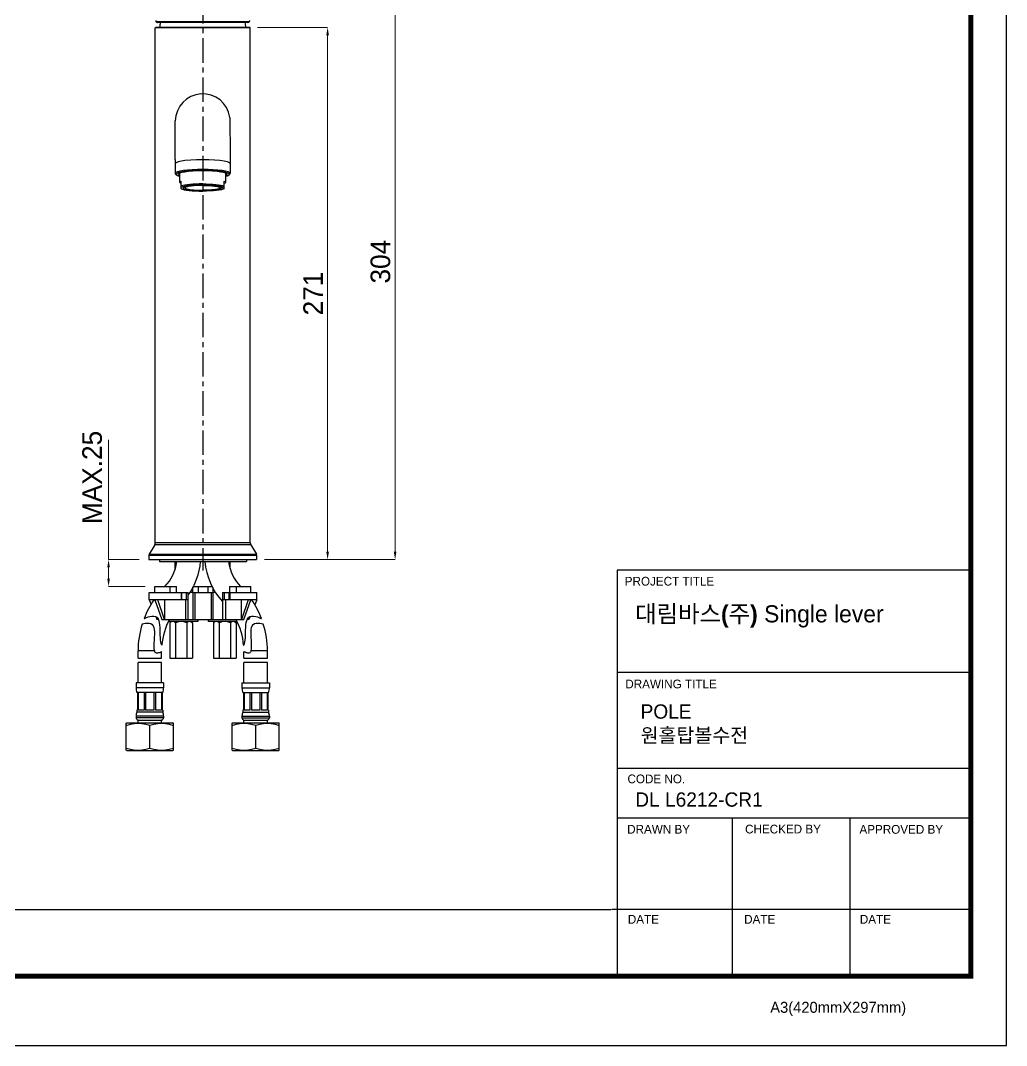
# Model space of a CAD drawing. Extents: x 0 to 1128, y 0 to 827.
# Drawn here: x 625 to 1128, y 0 to 523 of the extents above; entities that cross this region are included whole.
import ezdxf

# ---------------------------------------------------------------- set-up
doc = ezdxf.new("R2010")
doc.units = 0
doc.header["$LTSCALE"] = 10
doc.header["$MEASUREMENT"] = 0
doc.header["$PDMODE"] = 3
doc.header["$PDSIZE"] = -10
doc.linetypes.add('CENTER', pattern=[2, 1.25, -0.25, 0.25, -0.25])
doc.layers.get('0').update_dxf_attribs({"linetype": 'CONTINUOUS'})
doc.layers.get('DEFPOINTS').update_dxf_attribs({"linetype": 'CONTINUOUS'})
doc.layers.add('DEF_LAYER_ASSEM_MEMBER', color=7, linetype='CONTINUOUS')
doc.layers.add('DEFAULT_1', color=7, linetype='CENTER')
doc.styles.add('Daelim Dimension', font='')
doc.styles.get('Daelim Dimension').set_extended_font_data('나눔고딕')
doc.dimstyles.new('DEFAULT', dxfattribs={"dimscale": 2, "dimtxt": 2, "dimasz": 2, "dimexe": 0, "dimexo": 2, "dimgap": 1, "dimtad": 1, "dimdec": 0, "dimzin": 9, "dimdsep": 46, "dimtxsty": 'Daelim Dimension', "dimcen": 0.5, "dimclrd": 5, "dimclre": 5, "dimclrt": 256, "dimadec": 1, "dimazin": 0, "dimtfac": 1, "dimtdec": 0, "dimtix": 1, "dimtmove": 0, "dimatfit": 3, "dimfxl": 1, "dimtolj": 1, "dimtzin": 1, "dimlwd": 9, "dimlwe": 9, "dimarcsym": 0})

# ---------------------------------------------------------------- blocks, each defined once
blk = doc.blocks.new('*D0')
at = {"color": 5, "lineweight": 9, "ltscale": 0.5, "transparency": 16777216}
for p, q in [((670.26, 247.74), (670.26, 308.76)), ((685.82, 247.74), (670.26, 247.74)), ((670.26, 238.04), (670.26, 243.74)), ((688.92, 234.04), (670.26, 234.04))]:
    blk.add_line(p, q, dxfattribs=at)
at = {"color": 5, "ltscale": 0.5, "transparency": 16777216}
for points in [[(669.6, 243.74), (670.93, 243.74), (670.26, 247.74)], [(669.6, 238.04), (670.93, 238.04), (670.26, 234.04)]]:
    blk.add_solid(points, dxfattribs=at)
at = {"layer": 'DEFPOINTS', "color": 0, "ltscale": 0.5, "transparency": 16777216}
for p in [(689.82, 247.74), (670.26, 234.04), (692.92, 234.04)]:
    blk.add_point(p, dxfattribs=at)
at = {"color": 7, "ltscale": 0.5, "transparency": 16777216, "insert": (656.86, 265.85), "char_height": 10, "width": 28.8, "attachment_point": 1, "rotation": 90, "style": 'Daelim Dimension'}
blk.add_mtext('\\A1;MAX.25', dxfattribs=at)
blk = doc.blocks.new('*D6')
at = {"color": 5, "lineweight": 9, "ltscale": 0.5, "transparency": 16777216}
for p, q in [((746.27, 519.13), (782.03, 519.13)), ((782.03, 515.13), (782.03, 251.74)), ((749.82, 247.74), (782.03, 247.74))]:
    blk.add_line(p, q, dxfattribs=at)
at = {"color": 5, "ltscale": 0.5, "transparency": 16777216}
for points in [[(781.36, 515.13), (782.69, 515.13), (782.03, 519.13)], [(781.36, 251.74), (782.69, 251.74), (782.03, 247.74)]]:
    blk.add_solid(points, dxfattribs=at)
at = {"layer": 'DEFPOINTS', "color": 0, "ltscale": 0.5, "transparency": 16777216}
for p in [(742.27, 519.13), (745.82, 247.74), (782.03, 247.74)]:
    blk.add_point(p, dxfattribs=at)
at = {"color": 7, "ltscale": 0.5, "transparency": 16777216, "insert": (774.63, 383.43), "char_height": 10, "attachment_point": 5, "rotation": 90, "style": 'Daelim Dimension'}
blk.add_mtext('\\A1;271', dxfattribs=at)
blk = doc.blocks.new('*D7')
at = {"color": 5, "lineweight": 9, "ltscale": 0.5, "transparency": 16777216}
for p, q in [((722.32, 551.63), (816.47, 551.63)), ((816.47, 251.74), (816.47, 547.63)), ((749.82, 247.74), (816.47, 247.74))]:
    blk.add_line(p, q, dxfattribs=at)
at = {"color": 5, "ltscale": 0.5, "transparency": 16777216}
for points in [[(815.8, 547.63), (817.14, 547.63), (816.47, 551.63)], [(815.8, 251.74), (817.14, 251.74), (816.47, 247.74)]]:
    blk.add_solid(points, dxfattribs=at)
at = {"layer": 'DEFPOINTS', "color": 0, "ltscale": 0.5, "transparency": 16777216}
for p in [(718.32, 551.63), (816.47, 551.63), (745.82, 247.74)]:
    blk.add_point(p, dxfattribs=at)
at = {"color": 7, "ltscale": 0.5, "transparency": 16777216, "insert": (809.02, 399.68), "char_height": 10, "attachment_point": 5, "rotation": 90, "style": 'Daelim Dimension'}
blk.add_mtext('\\A1;304', dxfattribs=at)

msp = doc.modelspace()

# ---------------------------------------------------------------- linework, layer by layer
at = {"ltscale": 0.5}
for p, q in [((704.32, 451.7), (704.32, 471.44)), ((732.17, 473.26), (732.32, 453.76))]:
    msp.add_line(p, q, dxfattribs=at)
at = {"color": 5, "ltscale": 40}
for p, q in [((1110.15, 242.36), (929.8, 242.36)), ((1110.15, 190.24), (929.8, 190.24)), ((1110.15, 190.24), (929.8, 190.24)), ((1110.15, 141.2), (929.8, 141.2)), ((1110.15, 141.2), (929.8, 141.2)), ((1110.15, 115.91), (929.8, 115.91)), ((1110.15, 115.91), (929.8, 115.91)), ((988.38, 115.91), (988.38, 35.4)), ((1048.5, 115.91), (1048.5, 35.4)), ((1110.15, 69.4), (926.95, 69.4)), ((1110.15, 69.4), (931.21, 69.4)), ((1110.15, 35.4), (955.59, 35.4))]:
    msp.add_line(p, q, dxfattribs=at)
at = {"color": 5, "ltscale": 0.5}
msp.add_line((929.8, 242.36), (929.8, 34.31), dxfattribs=at)
at = {"color": 7, "linetype": 'Continuous'}
for p, q in [((685.32, 197.52), (697.32, 197.52)), ((697.32, 195.29), (685.32, 195.29)), ((701.54, 197.52), (713.09, 197.52)), ((723.74, 197.52), (735.29, 197.52)), ((739.32, 197.52), (751.32, 197.52)), ((751.32, 195.29), (739.32, 195.29))]:
    msp.add_line(p, q, dxfattribs=at)
at = {"color": 5}
msp.add_line((18.14, 69.28), (926.74, 69.28), dxfattribs=at)
at = {"ltscale": 0.5}
msp.add_lwpolyline([(0, 0), (1128.4, 0), (1128.4, 826.8), (0, 826.8)], close=True, dxfattribs=at)
at = {"color": 5, "linetype": 'ByBlock', "lineweight": 200, "const_width": 2.6}
msp.add_lwpolyline([(18.14, 35.4), (1110.14, 35.4), (1110.14, 807.6), (18.14, 807.6)], close=True, dxfattribs=at)
at = {"layer": 'DEF_LAYER_ASSEM_MEMBER', "color": 7, "linetype": 'Continuous'}
for p, q in [((694.37, 519.13), (694.07, 518.83)), ((694.07, 256.29), (694.07, 518.83)), ((742.57, 518.83), (694.07, 518.83)), ((694.32, 522.64), (694.32, 522.63)), ((694.32, 522.63), (694.32, 522.55)), ((742.27, 519.13), (694.37, 519.13)), ((741.39, 521.63), (695.24, 521.63)), ((695.24, 521.63), (695.24, 521.63)), ((742.27, 519.13), (742.57, 518.83)), ((742.31, 522.55), (742.32, 522.63)), ((742.32, 522.63), (742.32, 522.64)), ((742.57, 256.29), (742.57, 518.83)), ((704.32, 451.7), (704.32, 444.74)), ((732.32, 453.76), (732.32, 444.74)), ((706.57, 440.18), (706.57, 444.79)), ((730.07, 440.18), (730.07, 444.79)), ((707.37, 436.85), (707.37, 440.77)), ((729.27, 436.85), (729.27, 440.77)), ((709.32, 437.31), (709.32, 437.81)), ((727.32, 437.31), (727.32, 437.81)), ((693.79, 255.27), (690.95, 250.48)), ((742.84, 255.27), (745.68, 250.48)), ((690.82, 249.97), (690.82, 247.74)), ((690.82, 247.74), (745.82, 247.74)), ((696.17, 247.74), (696.17, 246.74)), ((696.17, 246.74), (740.67, 246.74)), ((704.32, 243.25), (704.32, 246.74)), ((732.32, 243.25), (732.32, 246.74)), ((740.67, 247.74), (740.67, 246.74)), ((745.82, 249.97), (745.82, 247.74)), ((690.92, 231.04), (710.87, 231.04)), ((690.92, 227.24), (690.92, 231.04)), ((693.92, 234.04), (704.92, 234.04)), ((693.92, 231.04), (693.92, 234.04)), ((704.92, 231.04), (704.92, 234.04)), ((710.87, 217.24), (710.87, 231.04)), ((713.29, 231.04), (711.82, 231.04)), ((713.31, 231.04), (723.52, 231.04)), ((713.32, 231.04), (713.32, 233.85)), ((713.42, 234.04), (723.21, 234.04)), ((713.42, 217.24), (713.42, 231.04)), ((723.42, 231.04), (723.42, 217.24)), ((723.52, 233.47), (723.52, 231.04)), ((724.81, 231.04), (723.54, 231.04)), ((728.42, 231.04), (745.92, 231.04)), ((728.42, 231.04), (728.42, 217.24)), ((731.92, 234.04), (742.92, 234.04)), ((731.92, 234.04), (731.92, 231.04)), ((742.92, 231.04), (742.92, 234.04)), ((745.92, 227.24), (745.92, 231.04)), ((693.89, 227.24), (690.92, 227.24)), ((690.95, 227.24), (691.93, 224.8)), ((693.89, 227.24), (697.47, 217.24)), ((693.9, 227.24), (693.89, 227.24)), ((710.87, 227.24), (693.9, 227.24)), ((698.72, 217.24), (695.36, 227.24)), ((698.72, 227.24), (698.72, 217.24)), ((741.45, 227.24), (728.42, 227.24)), ((738.11, 217.24), (738.11, 227.24)), ((741.45, 227.24), (738.11, 217.24)), ((739.36, 217.24), (742.93, 227.24)), ((741.47, 227.24), (741.45, 227.24)), ((745.87, 227.24), (741.47, 227.24)), ((745.88, 227.24), (744.83, 224.61)), ((745.92, 227.24), (745.88, 227.24)), ((694.36, 218.71), (694.95, 217.24)), ((694.95, 218.32), (694.95, 217.24)), ((695.67, 217.24), (694.95, 217.24)), ((696.29, 214.45), (696.38, 213.19)), ((697.47, 217.24), (739.36, 217.24)), ((715.82, 216.24), (700.86, 216.24)), ((702.32, 216.24), (701.54, 215.47)), ((701.54, 215.47), (701.54, 197.52)), ((702.99, 216.24), (702.52, 216.16)), ((704.43, 215.47), (704.43, 197.52)), ((710.2, 215.47), (710.2, 197.52)), ((712.32, 216.24), (713.09, 215.47)), ((713.09, 215.47), (713.09, 197.52)), ((715.82, 217.24), (715.82, 216.24)), ((721.02, 217.24), (721.02, 216.24)), ((735.77, 216.24), (721.02, 216.24)), ((724.52, 216.24), (723.74, 215.47)), ((723.74, 215.47), (723.74, 197.52)), ((725.19, 216.24), (724.72, 216.16)), ((726.63, 215.47), (726.63, 197.52)), ((732.4, 215.47), (732.4, 197.52)), ((734.52, 216.24), (735.29, 215.47)), ((735.29, 215.47), (735.29, 197.52)), ((741.88, 217.24), (740.97, 217.24)), ((742.51, 218.81), (741.88, 217.24)), ((741.88, 217.24), (741.88, 218.46)), ((685.32, 197.52), (685.32, 201.16)), ((693.91, 200.58), (693.65, 201.16)), ((697.32, 197.52), (697.32, 200.81)), ((739.32, 197.52), (739.32, 200.81)), ((742.99, 201.16), (742.88, 200.87)), ((751.32, 197.52), (751.32, 201.16)), ((685.32, 184.96), (685.32, 195.29)), ((697.32, 184.96), (697.32, 195.29)), ((739.32, 184.96), (739.32, 195.29)), ((751.32, 184.96), (751.32, 195.29)), ((684.32, 184.96), (684.32, 182.45)), ((698.32, 184.96), (684.32, 184.96)), ((698.32, 184.96), (698.32, 182.45)), ((738.32, 184.96), (752.32, 184.96)), ((738.32, 184.96), (738.32, 182.45)), ((752.32, 184.96), (752.32, 182.45)), ((697.92, 179.96), (684.72, 179.96)), ((685.07, 179.96), (685.07, 170.96)), ((685.39, 179.96), (685.39, 170.96)), ((688.4, 179.96), (688.4, 170.96)), ((689.19, 179.96), (689.19, 170.96)), ((693.44, 179.96), (693.44, 170.96)), ((694.24, 179.96), (694.24, 170.96)), ((697.23, 179.96), (697.23, 170.96)), ((697.57, 179.96), (697.57, 170.96)), ((738.72, 179.96), (751.92, 179.96)), ((739.07, 179.96), (739.07, 170.96)), ((739.4, 179.96), (739.4, 170.96)), ((742.39, 179.96), (742.39, 170.96)), ((743.19, 179.96), (743.19, 170.96)), ((747.44, 179.96), (747.44, 170.96)), ((748.23, 179.96), (748.23, 170.96)), ((751.24, 179.96), (751.24, 170.96)), ((751.57, 179.96), (751.57, 170.96)), ((684.32, 168), (684.32, 167.16)), ((684.72, 170.96), (684.72, 169.96)), ((685.07, 170.96), (684.72, 170.96)), ((697.92, 169.96), (684.72, 169.96)), ((688.4, 170.96), (685.39, 170.96)), ((693.44, 170.96), (689.19, 170.96)), ((697.23, 170.96), (694.24, 170.96)), ((697.92, 170.96), (697.57, 170.96)), ((697.92, 170.96), (697.92, 169.96)), ((698.32, 168), (698.32, 167.16)), ((738.32, 168), (738.32, 167.16)), ((739.07, 170.96), (738.72, 170.96)), ((738.72, 170.96), (738.72, 169.96)), ((738.72, 169.96), (751.92, 169.96)), ((742.39, 170.96), (739.4, 170.96)), ((747.44, 170.96), (743.19, 170.96)), ((751.24, 170.96), (748.23, 170.96)), ((751.92, 170.96), (751.57, 170.96)), ((751.92, 170.96), (751.92, 169.96)), ((752.32, 168), (752.32, 167.16)), ((679.32, 164.33), (679.54, 164.46)), ((679.32, 150.58), (679.32, 164.33)), ((679.54, 164.46), (703.09, 164.46)), ((685.32, 164.46), (685.32, 165.96)), ((685.32, 165.96), (697.32, 165.96)), ((691.32, 151.66), (691.32, 163.26)), ((697.32, 164.46), (697.32, 165.96)), ((703.32, 164.33), (703.09, 164.46)), ((703.32, 150.58), (703.32, 164.33)), ((733.32, 164.33), (733.54, 164.46)), ((733.32, 150.58), (733.32, 164.33)), ((733.54, 164.46), (757.09, 164.46)), ((739.32, 165.96), (751.32, 165.96)), ((739.32, 164.46), (739.32, 165.96)), ((745.32, 151.66), (745.32, 163.26)), ((751.32, 164.46), (751.32, 165.96)), ((757.32, 164.33), (757.09, 164.46)), ((757.32, 150.58), (757.32, 164.33)), ((679.32, 151.66), (681.38, 151.06)), ((701.25, 151.06), (703.32, 151.66)), ((733.32, 151.66), (735.38, 151.06)), ((755.25, 151.06), (757.32, 151.66)), ((679.54, 150.46), (679.32, 150.58)), ((679.54, 150.46), (703.09, 150.46)), ((703.09, 150.46), (703.32, 150.58)), ((733.54, 150.46), (733.32, 150.58)), ((733.54, 150.46), (757.09, 150.46)), ((757.09, 150.46), (757.32, 150.58))]:
    msp.add_line(p, q, dxfattribs=at)
at = {"layer": 'DEF_LAYER_ASSEM_MEMBER', "color": 9, "linetype": 'Continuous'}
for p, q in [((694.32, 522.63), (694.32, 522.57)), ((694.75, 522.13), (741.88, 522.13)), ((742.31, 522.57), (742.32, 522.63)), ((715.2, 451.62), (709.13, 451.32)), ((718.32, 451.67), (715.2, 451.62)), ((742.57, 256.29), (694.07, 256.29)), ((742.84, 255.27), (693.79, 255.27)), ((690.82, 249.97), (745.82, 249.97)), ((690.95, 250.48), (745.68, 250.48)), ((701.54, 234.04), (701.54, 231.04)), ((707.25, 231.04), (707.25, 227.24)), ((707.65, 227.24), (707.65, 231.04)), ((709.87, 231.04), (709.87, 227.24)), ((714.2, 231.04), (714.2, 217.24)), ((715.98, 234.04), (715.98, 231.04)), ((720.85, 234.04), (720.85, 231.04)), ((722.63, 231.04), (722.63, 217.24)), ((729.42, 227.24), (729.42, 231.04)), ((731.58, 231.04), (731.58, 227.24)), ((732.07, 231.04), (732.07, 227.24)), ((735.29, 234.04), (735.29, 231.04)), ((709.49, 227.24), (709.49, 217.24)), ((729.9, 227.24), (729.9, 217.24)), ((693.65, 201.16), (685.32, 201.16)), ((751.32, 201.16), (742.99, 201.16)), ((698.32, 182.45), (684.32, 182.45)), ((738.32, 182.45), (752.32, 182.45)), ((698.32, 168), (684.32, 168)), ((738.32, 168), (752.32, 168)), ((698.32, 167.16), (684.32, 167.16)), ((738.32, 167.16), (752.32, 167.16))]:
    msp.add_line(p, q, dxfattribs=at)
at = {"layer": 'DEF_LAYER_ASSEM_MEMBER', "color": 2, "linetype": 'Continuous'}
for p, q in [((704.82, 245.85), (704.82, 246.74)), ((731.82, 245.85), (731.82, 246.74))]:
    msp.add_line(p, q, dxfattribs=at)
at = {"layer": 'DEF_LAYER_ASSEM_MEMBER', "color": 9, "linetype": 'Continuous'}
for points in [[(694.32, 522.57), (694.44, 522.24), (694.75, 522.13)], [(694.75, 522.13), (694.78, 521.93), (694.89, 521.77), (695.05, 521.66), (695.24, 521.63)], [(741.88, 522.13), (741.85, 521.93), (741.74, 521.77), (741.58, 521.66), (741.39, 521.63)], [(741.88, 522.13), (742.19, 522.24), (742.31, 522.57)], [(709.13, 451.32), (705.7, 450.56), (704.67, 450.15), (704.32, 449.72)], [(727.04, 451.24), (724.39, 451.47), (721.43, 451.62), (718.32, 451.67)], [(732.32, 449.72), (731.96, 450.15), (730.93, 450.56), (729.26, 450.93), (727.04, 451.24)], [(718.32, 446.68), (715.58, 446.65), (712.96, 446.54), (710.54, 446.36), (708.42, 446.11), (706.67, 445.82), (705.38, 445.48), (704.58, 445.12), (704.32, 444.74)], [(718.32, 446.12), (715.7, 446.08), (713.16, 445.98), (710.83, 445.8), (708.78, 445.57), (707.09, 445.28), (705.85, 444.96), (705.08, 444.61), (704.82, 444.24), (705.08, 443.87), (705.85, 443.52), (706.57, 443.33)], [(732.32, 444.74), (732.05, 445.12), (731.25, 445.48), (729.96, 445.82), (728.22, 446.11), (726.09, 446.36), (723.67, 446.54), (721.05, 446.65), (718.32, 446.68)], [(730.07, 443.33), (730.79, 443.52), (731.56, 443.87), (731.82, 444.24), (731.56, 444.61), (730.79, 444.96), (729.54, 445.28), (727.85, 445.57), (725.81, 445.8), (723.47, 445.98), (720.93, 446.08), (718.32, 446.12)]]:
    msp.add_lwpolyline(points, dxfattribs=at)
at = {"layer": 'DEF_LAYER_ASSEM_MEMBER', "color": 7, "linetype": 'Continuous'}
for points in [[(694.32, 522.55), (694.43, 522.1), (694.77, 521.74), (695.24, 521.63)], [(741.39, 521.63), (741.86, 521.74), (742.2, 522.1), (742.31, 522.55)], [(704.32, 444.74), (704.46, 444.28), (704.82, 443.94), (705.35, 443.67), (706.13, 443.41), (706.57, 443.31)], [(718.32, 445.97), (715.74, 445.93), (713.27, 445.82), (711.03, 445.64), (709.1, 445.39), (707.58, 445.1), (706.52, 444.77), (705.98, 444.42), (705.92, 444.24)], [(730.71, 444.24), (730.65, 444.42), (730.11, 444.77), (729.05, 445.1), (727.53, 445.39), (725.6, 445.64), (723.36, 445.82), (720.89, 445.93), (718.32, 445.97)], [(730.07, 443.31), (730.51, 443.41), (731.29, 443.67), (731.82, 443.94), (732.17, 444.28), (732.32, 444.74)], [(705.92, 444.24), (705.98, 444.06), (706.52, 443.71), (706.57, 443.69)], [(706.57, 440.18), (706.66, 440.38), (706.92, 440.58), (707.37, 440.77)], [(707.37, 439.59), (706.92, 439.78), (706.66, 439.98), (706.57, 440.18)], [(718.32, 439.34), (716.56, 439.32), (714.84, 439.27), (713.21, 439.18), (711.68, 439.05), (710.31, 438.9), (709.11, 438.72), (708.13, 438.52), (707.37, 438.3)], [(718.32, 439.34), (720.07, 439.32), (721.79, 439.27), (723.43, 439.18), (724.95, 439.05), (726.32, 438.9), (727.52, 438.72), (728.51, 438.52), (729.27, 438.3)], [(729.27, 440.77), (729.71, 440.58), (729.98, 440.38), (730.07, 440.18)], [(730.07, 440.18), (729.98, 439.98), (729.71, 439.78), (729.27, 439.59)], [(730.07, 443.69), (730.11, 443.71), (730.65, 444.06), (730.71, 444.24)], [(718.32, 438.77), (716.44, 438.75), (714.62, 438.69), (712.9, 438.58), (711.33, 438.44), (709.96, 438.26), (708.82, 438.05), (707.95, 437.82), (707.37, 437.57)], [(707.37, 436.85), (707.95, 436.6), (708.82, 436.37), (709.96, 436.16), (711.33, 435.98), (712.9, 435.84), (714.62, 435.73), (716.44, 435.67), (718.32, 435.64)], [(718.32, 438.6), (717.11, 438.59), (715.92, 438.56), (714.77, 438.51), (713.67, 438.44), (712.63, 438.35), (711.68, 438.25), (710.83, 438.13), (710.09, 438), (709.46, 437.86), (708.97, 437.7), (708.61, 437.54), (708.39, 437.38), (708.32, 437.21)], [(708.32, 437.21), (708.39, 437.04), (708.61, 436.88), (708.97, 436.72), (709.46, 436.56), (710.09, 436.42), (710.83, 436.29), (711.68, 436.17), (712.63, 436.06), (713.67, 435.98), (714.77, 435.91), (715.92, 435.86), (717.11, 435.83), (718.32, 435.82)], [(718.32, 438.56), (717.51, 438.56), (716.71, 438.54), (715.92, 438.52), (715.15, 438.48), (714.41, 438.44), (713.7, 438.38), (713.03, 438.32), (712.39, 438.25), (711.81, 438.17), (711.28, 438.09), (710.8, 438), (710.39, 437.9), (710.04, 437.8), (709.76, 437.7), (709.54, 437.59), (709.4, 437.48), (709.32, 437.36), (709.32, 437.31)], [(709.32, 437.31), (709.32, 437.25), (709.4, 437.14), (709.54, 437.03), (709.76, 436.92), (710.04, 436.82), (710.39, 436.71), (710.8, 436.62), (711.28, 436.53), (711.81, 436.44), (712.39, 436.36), (713.03, 436.29), (713.7, 436.23), (714.41, 436.18), (715.15, 436.14), (715.92, 436.1), (716.71, 436.08), (717.51, 436.06), (718.32, 436.06)], [(718.32, 438.77), (720.19, 438.75), (722.01, 438.69), (723.73, 438.58), (725.3, 438.44), (726.67, 438.26), (727.81, 438.05), (728.68, 437.82), (729.27, 437.57)], [(718.32, 438.6), (719.52, 438.59), (720.71, 438.56), (721.86, 438.51), (722.96, 438.44), (724, 438.35), (724.95, 438.25), (725.8, 438.13), (726.55, 438), (727.17, 437.86), (727.67, 437.7), (728.02, 437.54), (728.24, 437.38), (728.32, 437.21)], [(718.32, 438.56), (719.12, 438.56), (719.92, 438.54), (720.71, 438.52), (721.48, 438.48), (722.22, 438.44), (722.93, 438.38), (723.61, 438.32), (724.24, 438.25), (724.82, 438.17), (725.35, 438.09), (725.83, 438), (726.24, 437.9), (726.59, 437.8), (726.88, 437.7), (727.09, 437.59), (727.23, 437.48), (727.31, 437.36), (727.32, 437.31)], [(727.32, 437.31), (727.31, 437.25), (727.23, 437.14), (727.09, 437.03), (726.88, 436.92), (726.59, 436.82), (726.24, 436.71), (725.83, 436.62), (725.35, 436.53), (724.82, 436.44), (724.24, 436.36), (723.61, 436.29), (722.93, 436.23), (722.22, 436.18), (721.48, 436.14), (720.71, 436.1), (719.92, 436.08), (719.12, 436.06), (718.32, 436.06)], [(728.32, 437.21), (728.24, 437.04), (728.02, 436.88), (727.67, 436.72), (727.17, 436.56), (726.55, 436.42), (725.8, 436.29), (724.95, 436.17), (724, 436.06), (722.96, 435.98), (721.86, 435.91), (720.71, 435.86), (719.52, 435.83), (718.32, 435.82)], [(729.27, 436.85), (728.68, 436.6), (727.81, 436.37), (726.67, 436.16), (725.3, 435.98), (723.73, 435.84), (722.01, 435.73), (720.19, 435.67), (718.32, 435.64)], [(687.41, 214.92), (687.64, 214.98), (688.28, 215.15), (689.16, 215.32), (690.11, 215.42), (691.05, 215.38)], [(688.39, 217.73), (688.55, 217.8), (688.98, 217.98), (689.63, 218.23), (690.4, 218.51), (691.33, 218.78), (692.39, 218.97)], [(691.05, 215.38), (691.91, 215.13), (692.58, 214.66), (693.06, 213.98), (693.38, 213.1), (693.56, 212.06), (693.64, 210.9), (693.65, 209.62), (693.6, 208.21), (693.52, 206.66), (693.43, 205.02), (693.39, 203.56), (693.44, 202.28), (693.65, 201.16)], [(692.39, 218.97), (693.43, 218.98), (694.34, 218.74)], [(694.34, 218.74), (695.06, 218.24), (695.56, 217.51)], [(695.56, 217.51), (695.91, 216.61), (696.13, 215.59), (696.29, 214.45)], [(702.52, 216.16), (702.05, 215.9), (701.54, 215.47)], [(704.43, 215.47), (703.92, 215.9), (703.45, 216.16), (702.99, 216.24)], [(707.32, 216.24), (706.38, 216.15), (705.43, 215.9), (704.43, 215.47)], [(710.2, 215.47), (709.2, 215.9), (708.24, 216.16), (707.32, 216.24)], [(711.65, 216.24), (711.18, 216.16), (710.71, 215.9), (710.2, 215.47)], [(713.09, 215.47), (712.59, 215.9), (712.11, 216.16), (711.65, 216.24)], [(724.72, 216.16), (724.25, 215.9), (723.74, 215.47)], [(726.63, 215.47), (726.12, 215.9), (725.65, 216.16), (725.19, 216.24)], [(729.52, 216.24), (728.58, 216.15), (727.63, 215.9), (726.63, 215.47)], [(732.4, 215.47), (731.4, 215.9), (730.44, 216.16), (729.52, 216.24)], [(733.85, 216.24), (733.38, 216.16), (732.91, 215.9), (732.4, 215.47)], [(735.29, 215.47), (734.79, 215.9), (734.31, 216.16), (733.85, 216.24)], [(740.25, 213.14), (740.35, 214.46), (740.5, 215.62), (740.74, 216.65), (741.09, 217.55)], [(741.09, 217.55), (741.6, 218.27), (742.33, 218.76)], [(742.33, 218.76), (743.24, 218.99), (744.27, 218.97)], [(742.99, 201.16), (743.19, 202.28), (743.24, 203.55), (743.21, 204.95), (743.13, 206.49), (743.04, 208.12), (742.98, 209.62), (742.99, 210.93), (743.07, 212.09), (743.26, 213.11), (743.57, 213.99), (744.05, 214.67), (744.74, 215.14), (745.59, 215.38)], [(744.27, 218.97), (745.32, 218.77), (746.24, 218.5), (747.02, 218.23), (747.66, 217.98), (748.09, 217.8), (748.24, 217.73)], [(745.59, 215.38), (746.52, 215.42), (747.47, 215.32), (748.34, 215.15), (748.99, 214.98), (749.22, 214.92)], [(696.38, 213.19), (696.43, 211.87), (696.46, 210.55), (696.49, 209.26), (696.53, 208.01), (696.61, 206.85), (696.75, 205.81), (696.97, 204.97), (697.21, 204.44), (697.38, 204.2), (697.45, 204.13)], [(739.19, 204.13), (739.25, 204.2), (739.43, 204.45), (739.66, 204.96), (739.87, 205.76), (740.01, 206.76), (740.1, 207.89), (740.14, 209.1), (740.17, 210.39), (740.2, 211.74), (740.25, 213.14)], [(697.32, 200.81), (697.26, 200.79), (697.1, 200.71), (696.85, 200.59), (696.52, 200.45), (696.14, 200.3), (695.71, 200.17), (695.24, 200.07), (694.76, 200.07), (694.31, 200.2), (693.91, 200.58)], [(742.88, 200.87), (742.74, 200.61), (742.56, 200.38), (742.32, 200.2), (742.03, 200.09), (741.7, 200.06), (741.36, 200.08), (741.03, 200.14), (740.72, 200.23), (740.43, 200.33), (740.16, 200.43), (739.92, 200.53), (739.69, 200.63), (739.5, 200.72), (739.37, 200.79), (739.32, 200.81)], [(679.32, 163.25), (681.38, 163.85), (683.36, 164.2), (685.32, 164.33), (687.28, 164.2), (689.25, 163.85), (691.32, 163.26)], [(691.32, 163.26), (693.38, 163.85), (695.36, 164.2), (697.32, 164.33), (699.27, 164.2), (701.25, 163.85), (703.32, 163.25)], [(733.32, 163.25), (735.38, 163.85), (737.36, 164.2), (739.32, 164.33), (741.28, 164.2), (743.25, 163.85), (745.32, 163.26)], [(745.32, 163.26), (747.38, 163.85), (749.36, 164.2), (751.32, 164.33), (753.27, 164.2), (755.25, 163.85), (757.32, 163.25)], [(681.38, 151.06), (683.36, 150.71), (685.32, 150.58), (687.28, 150.71), (689.25, 151.06), (691.32, 151.66)], [(691.32, 151.66), (693.38, 151.06), (695.36, 150.71), (697.32, 150.58), (699.27, 150.71), (701.25, 151.06)], [(735.38, 151.06), (737.36, 150.71), (739.32, 150.58), (741.28, 150.71), (743.25, 151.06), (745.32, 151.66)], [(745.32, 151.66), (747.38, 151.06), (749.36, 150.71), (751.32, 150.58), (753.27, 150.71), (755.25, 151.06)]]:
    msp.add_lwpolyline(points, dxfattribs=at)
for centre, radius, start, end in [((718.32, 517.76), 22.04, 169.8813, 176.4605), ((718.32, 517.76), 22.04, 3.5395, 10.1187), ((718.32, 471.24), 14, 8.2926, 179.1925), ((692.07, 256.29), 2, 329.4208, 0), ((744.57, 256.29), 2, 180, 210.5792), ((691.82, 249.97), 1, 149.4208, 180), ((682.65, 249.66), 22.67, 316.3198, 352.5302), ((682.65, 249.66), 34.67, 324.689, 355.1399), ((753.99, 249.66), 34.67, 184.8601, 222.2604), ((753.99, 249.66), 22.67, 187.4698, 223.6802), ((744.82, 249.97), 1, 0, 30.5792), ((731.45, 201.16), 46.14, 145.5041, 158.9506), ((705.18, 201.16), 46.14, 21.0494, 34.4959), ((731.45, 201.16), 46.14, 162.6538, 180), ((731.45, 201.16), 34.14, 151.7951, 175.0066), ((705.18, 201.16), 34.14, 4.9934, 28.2049), ((705.18, 201.16), 46.14, 0, 17.3462), ((692.32, 182.45), 8, 180, 198.1949), ((690.32, 182.45), 8, 341.8051, 0), ((746.32, 182.45), 8, 180, 198.1949), ((744.32, 182.45), 8, 341.8051, 0), ((689.32, 168), 5, 156.9261, 180), ((693.32, 168), 5, 0, 23.0739), ((743.32, 168), 5, 156.9261, 180), ((747.32, 168), 5, 0, 23.0739), ((685.52, 167.16), 1.2, 180, 260.6699), ((697.12, 167.16), 1.2, 279.3301, 0), ((739.52, 167.16), 1.2, 180, 260.6699), ((751.12, 167.16), 1.2, 279.3301, 0)]:
    msp.add_arc(centre, radius, start, end, dxfattribs=at)
at = {"layer": 'DEFAULT_1', "color": 1, "linetype": 'CENTER'}
msp.add_line((718.32, 553.61), (718.32, 242.24), dxfattribs=at)

# ---------------------------------------------------------------- texts
at = {"color": 5, "ltscale": 40, "style": 'Daelim Dimension'}
for s, height, p in [('PROJECT TITLE', 4.453, (933.62, 234.51)), ('DRAWING TITLE', 4.453, (933.91, 182.11)), ('CODE NO.', 4.453, (935.02, 133.71)), ('DRAWN BY', 4.453, (934.85, 108.04)), ('CHECKED BY', 4.453, (995.01, 108.12)), ('APPROVED BY', 4.453, (1053.36, 107.97)), ('DATE', 4.453, (935.2, 62.14)), ('DATE', 4.453, (994.54, 62.14)), ('DATE', 4.453, (1053.57, 62.14)), ('A3(420mmX297mm)', 5.6201, (1007.85, 16.66))]:
    msp.add_text(s, height=height, dxfattribs=at).set_placement(p)
at = {"attachment_point": 1, "style": 'Daelim Dimension'}
for s, insert, char_height, width in [('{\\fPretendard Variable SemiBold|b0|i0|c129|p2;\\C7;대림바스(주)} Single lever', (938.92, 224.46), 8.7291, 140.2959), (' POLE\\P 원홀탑볼수전 ', (939, 173.94), 7.287, 122.6352), ('DL L6212-CR1', (939, 129.06), 7.2871, 122.6352)]:
    msp.add_mtext(s, dxfattribs=dict(at, insert=insert, char_height=char_height, width=width))

# ---------------------------------------------------------------- dimensions: what is measured, and where the dimension line sits
at = {"color": 5, "ltscale": 0.5}
dim = msp.add_linear_dim(base=(816.47, 551.63), p1=(745.82, 247.74), p2=(718.32, 551.63), angle=90, dimstyle='DEFAULT', override={"dimtxt": 5, "dimclrd": 5, "dimclre": 5, "dimclrt": 7}, dxfattribs=at)
dim.commit()
dim.dimension.update_dxf_attribs({"geometry": '*D7', "text_midpoint": (816.47, 399.68), "dimtype": 128})
dim = msp.add_linear_dim(base=(782.03, 247.74), p1=(742.27, 519.13), p2=(745.82, 247.74), angle=90, dimstyle='DEFAULT', override={"dimtxt": 5, "dimclrd": 5, "dimclre": 5, "dimclrt": 7}, dxfattribs=at)
dim.commit()
dim.dimension.update_dxf_attribs({"geometry": '*D6', "text_midpoint": (774.63, 383.43)})
dim = msp.add_linear_dim(base=(670.26, 234.04), p1=(689.82, 247.74), p2=(692.92, 234.04), angle=270, text='MAX.25', dimstyle='DEFAULT', override={"dimtxt": 5, "dimclrd": 5, "dimclre": 5, "dimclrt": 7}, dxfattribs=at)
dim.commit()
dim.dimension.update_dxf_attribs({"geometry": '*D0', "text_midpoint": (670.26, 280.25), "dimtype": 128})

doc.saveas('drawing.dxf')
